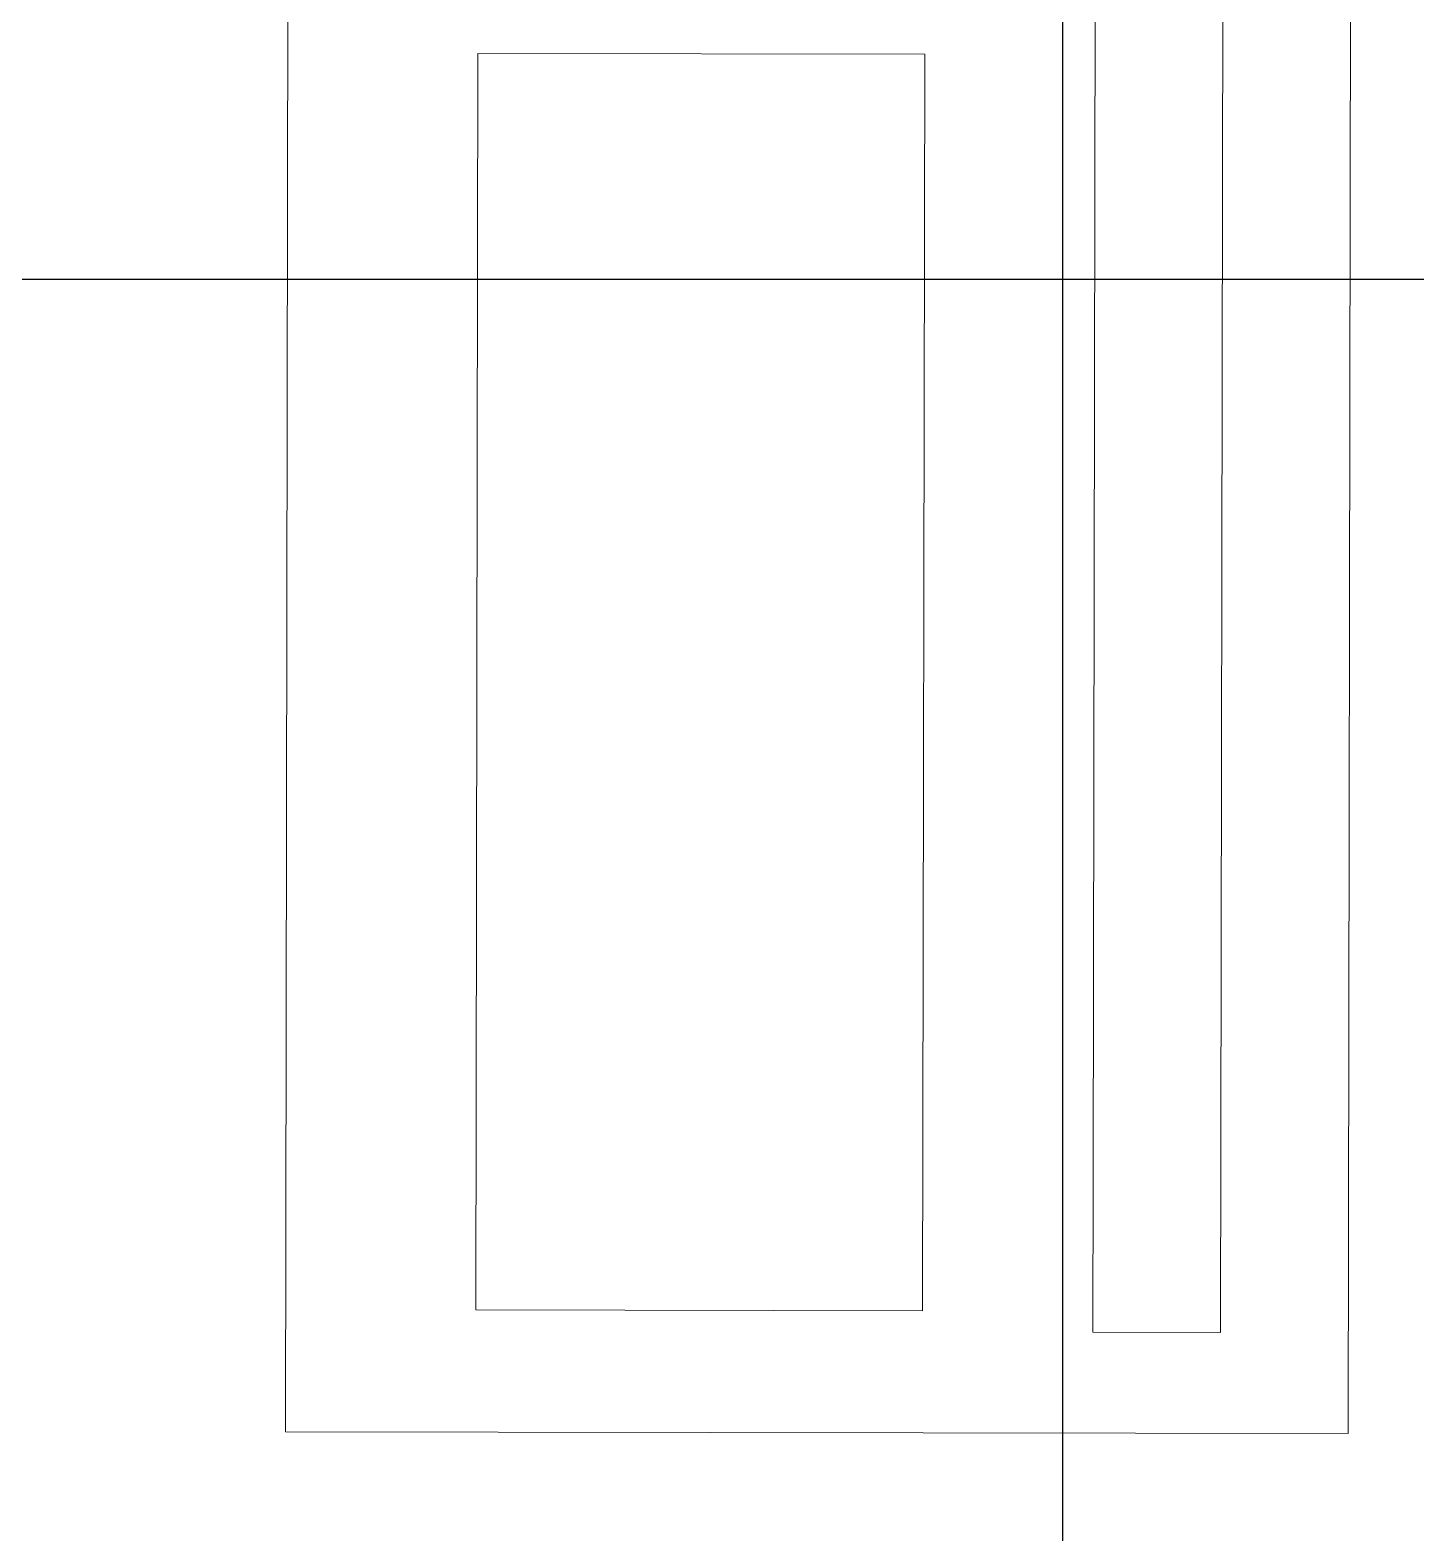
# Model space of a CAD drawing. Extents: x -178977 to 231842, y -29287 to 19916.
# Drawn here: x 37810.8 to 38032.5, y -6410.6 to -6170.2 of the extents above; entities that cross this region are included whole.
import ezdxf

# ---------------------------------------------------------------- set-up
doc = ezdxf.new("R2010")
doc.units = 0
doc.header["$LTSCALE"] = 0.25
doc.linetypes.add('DASHDOT', pattern=[25.4, 12.7, -6.35, 0, -6.35])
doc.layers.add('01-First Floor-FUR$0$FALSE CEILING', color=251, linetype='Continuous')
for name, color, linetype, lineweight in [('01-First Floor-FUR$0$LOADING', 253, 'Continuous', 5), ('01-First Floor-FUR$0$TME-MEDICAL EQUIPMENT', 42, 'Continuous', 13), ('E-LITE-CLNG-CNDT', 6, 'DASHDOT', 35)]:
    doc.layers.add(name, color=color, linetype=linetype, lineweight=lineweight)

# ---------------------------------------------------------------- blocks, each defined once
blk = doc.blocks.new('01-First Floor-FUR$0$workstation')
at = {"layer": '01-First Floor-FUR$0$LOADING'}
for p, q in [((2827.457, -1004.855, 0), (2827.383, -1049.855, 0)), ((2827.457, -1004.855, 0), (2844.457, -1004.883, 0)), ((2844.457, -1004.883, 0), (2844.383, -1049.883, 0)), ((2829.442, -1039.863, 0), (2829.498, -1006.47, 0)), ((2829.498, -1006.47, 0), (2831.541, -1006.474, 0)), ((2831.541, -1006.474, 0), (2831.537, -1008.969, 0)), ((2834.231, -1026.922, 0), (2834.264, -1006.819, 0)), ((2834.264, -1006.819, 0), (2841.415, -1006.831, 0)), ((2841.415, -1006.831, 0), (2841.382, -1026.934, 0)), ((2831.537, -1008.969, 0), (2831.485, -1039.866, 0)), ((2841.382, -1026.934, 0), (2834.231, -1026.922, 0))]:
    blk.add_line(p, q, dxfattribs=at)
blk = doc.blocks.new('01-First Floor-FUR')
at = {"layer": '01-First Floor-FUR$0$FALSE CEILING', "linetype": 'Continuous'}
for p, q in [((37976, -6810), (37976, -2810)), ((34976, -6210), (38476, -6210))]:
    blk.add_line(p, q, dxfattribs=at)
at = {"layer": '01-First Floor-FUR$0$TME-MEDICAL EQUIPMENT', "xscale": 10, "yscale": 10, "zscale": 10, "rotation": 180}
blk.add_blockref('01-First Floor-FUR$0$workstation', (66296.22, -16443.23, -0.1), dxfattribs=at)

msp = doc.modelspace()

# ---------------------------------------------------------------- block references
at = {"layer": 'E-LITE-CLNG-CNDT'}
msp.add_blockref('01-First Floor-FUR', (0, 0), dxfattribs=at)

doc.saveas('drawing.dxf')
